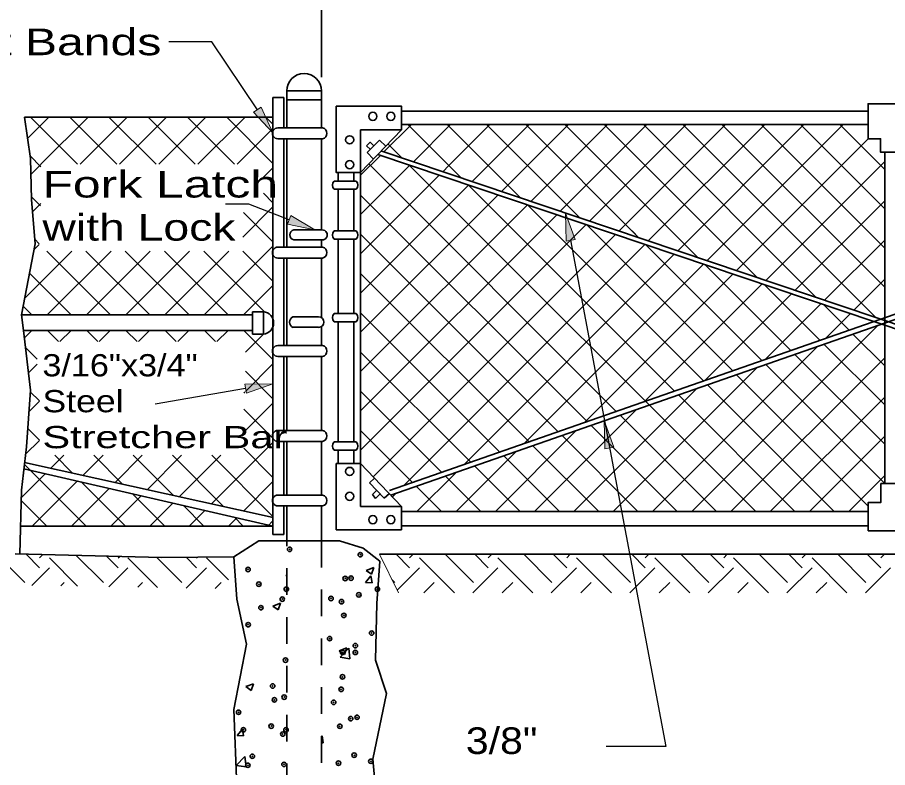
# Model space of a CAD drawing. Extents: x 36.5 to 71.8, y 27 to 49.
# Drawn here: x 57.262 to 61.181, y 41.984 to 45.363 of the extents above; entities that cross this region are included whole.
import ezdxf

# ---------------------------------------------------------------- set-up
doc = ezdxf.new("R2010")
doc.units = 0
doc.header["$LTSCALE"] = 0.04
doc.header["$PDMODE"] = 32
doc.header["$PDSIZE"] = 0.02
doc.linetypes.add('MEDIUM_DASHED', pattern=[4.5, 3, -1.5])
for name, color, linetype, lineweight in [('1', 7, 'Continuous', 35), ('2', 7, 'MEDIUM_DASHED', 35), ('3', 7, 'Continuous', 13), ('4', 7, 'Continuous', 35), ('6', 7, 'Continuous', 13)]:
    doc.layers.add(name, color=color, linetype=linetype, lineweight=lineweight)

msp = doc.modelspace()

# ---------------------------------------------------------------- hatches: boundary and pattern name
at = {"layer": '3'}
for points in [[(58.36017, 44.95908), (58.32575, 44.93583), (58.41283, 44.84383), (58.41283, 44.84383)], [(59.7325, 44.35525), (59.77358, 44.363), (59.72992, 44.482), (59.72992, 44.482)], [(58.49283, 44.4705), (58.47767, 44.43167), (58.60175, 44.40575), (58.60175, 44.40575)], [(58.28617, 43.71158), (58.29317, 43.67058), (58.41283, 43.71242), (58.41283, 43.71242)], [(59.90683, 43.42025), (59.94775, 43.42792), (59.90417, 43.54692), (59.90417, 43.54692)]]:
    msp.add_hatch(color=256, dxfattribs=at).paths.add_polyline_path(points)

# ---------------------------------------------------------------- linework, layer by layer
at = {"layer": '1'}
for p, q in [((58.63083, 45.09475), (58.63083, 46.21133)), ((58.47458, 44.86567), (58.47458, 45.03225)), ((58.47458, 45.03225), (58.63083, 45.03225)), ((58.63083, 44.86567), (58.63083, 45.03225)), ((58.41283, 45.00217), (58.41283, 43.03458)), ((58.4615, 45.00217), (58.41283, 45.00217)), ((58.4615, 44.86567), (58.4615, 45.00217)), ((58.47458, 44.99242), (58.63083, 44.99242)), ((57.29367, 44.914), (57.32017, 44.72833)), ((58.41283, 44.914), (57.29367, 44.914)), ((57.30733, 44.81825), (57.40308, 44.914)), ((57.53242, 44.70192), (57.32042, 44.914)), ((57.36783, 44.70192), (57.57983, 44.914)), ((57.70925, 44.70192), (57.49717, 44.914)), ((57.54458, 44.70192), (57.75658, 44.914)), ((57.886, 44.70192), (57.674, 44.914)), ((57.72133, 44.70192), (57.93342, 44.914)), ((58.06275, 44.70192), (57.85075, 44.914)), ((57.89808, 44.70192), (58.11017, 44.914)), ((58.23958, 44.70192), (58.0275, 44.914)), ((58.07492, 44.70192), (58.28692, 44.914)), ((58.41283, 44.7055), (58.20433, 44.914)), ((58.41283, 44.88225), (58.38108, 44.914)), ((61.093, 44.94025), (58.99167, 44.94025)), ((61.093, 44.88042), (58.99167, 44.88042)), ((58.25167, 44.70192), (58.41283, 44.86308)), ((58.63642, 44.86567), (58.43508, 44.86567)), ((58.99167, 44.85758), (58.80758, 44.66442)), ((58.63642, 44.81633), (58.43508, 44.81633)), ((58.4615, 44.3285), (58.4615, 44.81633)), ((58.47458, 44.3285), (58.47458, 44.81633)), ((58.63083, 44.40575), (58.63083, 44.81633)), ((58.89217, 44.80958), (58.83692, 44.754)), ((58.92033, 44.78275), (58.89217, 44.80958)), ((58.93683, 43.2315), (63.42567, 44.79858)), ((58.85125, 44.76842), (58.83442, 44.785)), ((58.83692, 44.754), (58.86508, 44.72475)), ((58.899, 44.76158), (63.43617, 43.23525)), ((58.94417, 43.21042), (63.44383, 44.78125)), ((61.16758, 43.2635), (61.16758, 44.75583)), ((57.36717, 44.69042), (57.31867, 44.739)), ((57.32017, 44.72833), (57.32467, 44.54275)), ((58.88475, 44.746), (63.41933, 43.2175)), ((57.32183, 44.656), (57.36717, 44.70133)), ((58.37008, 44.6435), (58.41283, 44.68625)), ((58.70592, 44.66442), (58.70592, 44.62625)), ((58.77692, 44.66442), (58.77692, 44.62625)), ((58.80758, 44.66442), (58.80758, 43.35375)), ((58.78708, 44.62625), (58.68817, 44.62625)), ((58.41283, 44.52867), (58.37008, 44.57142)), ((58.78708, 44.589), (58.68817, 44.589)), ((58.70592, 44.589), (58.70592, 44.40158)), ((58.77692, 44.589), (58.77692, 44.40158)), ((57.36608, 44.51475), (57.32425, 44.55658)), ((57.32467, 44.54275), (57.34233, 44.34317)), ((57.3295, 44.48692), (57.36717, 44.52458)), ((58.27733, 44.374), (58.41283, 44.5095)), ((58.41283, 44.35192), (58.27967, 44.48508)), ((58.50667, 44.40575), (58.63417, 44.40575)), ((58.78708, 44.40158), (58.68817, 44.40158)), ((57.36008, 44.344), (57.34042, 44.36358)), ((58.78708, 44.36433), (58.68817, 44.36433)), ((58.70592, 44.36433), (58.70592, 44.02975)), ((58.77692, 44.36433), (58.77692, 44.02975)), ((57.34233, 44.34317), (57.28042, 44.023)), ((57.33742, 44.318), (57.36008, 44.34058)), ((58.10308, 44.023), (58.41283, 44.33275)), ((58.63642, 44.3285), (58.43508, 44.3285)), ((58.50667, 44.36117), (58.63417, 44.36117)), ((58.63083, 44.3285), (58.63083, 44.36117)), ((57.295, 44.09883), (57.5065, 44.31033)), ((57.681, 44.023), (57.39375, 44.31033)), ((57.396, 44.023), (57.68333, 44.31033)), ((57.85783, 44.023), (57.5705, 44.31033)), ((57.85783, 44.023), (57.5705, 44.31033)), ((57.57275, 44.023), (57.86008, 44.31033)), ((58.03458, 44.023), (57.74725, 44.31033)), ((57.7495, 44.023), (58.03683, 44.31033)), ((58.21133, 44.023), (57.92408, 44.31033)), ((57.92633, 44.023), (58.21358, 44.31033)), ((58.37417, 44.037), (58.10083, 44.31033)), ((58.41283, 44.17517), (58.27733, 44.31058)), ((58.63642, 44.27925), (58.43508, 44.27925)), ((58.4615, 43.885), (58.4615, 44.27925)), ((58.47458, 43.885), (58.47458, 44.27925)), ((58.63083, 44.01058), (58.63083, 44.27925)), ((57.50425, 44.023), (57.31667, 44.21067)), ((58.27983, 44.023), (58.41283, 44.15592)), ((57.3275, 44.023), (57.288, 44.0625)), ((57.28042, 44.023), (58.32108, 44.023)), ((57.28042, 44.023), (57.28925, 43.95342)), ((58.32108, 44.03758), (58.37025, 44.03758)), ((58.32108, 43.93667), (58.32108, 44.03758)), ((58.37025, 44.03758), (58.37025, 43.93667)), ((58.50217, 44.01408), (58.6185, 44.01408)), ((58.78708, 44.02975), (58.68817, 44.02975)), ((58.41492, 43.99625), (58.41283, 43.99833)), ((58.41283, 43.97917), (58.4155, 43.98183)), ((58.63083, 43.885), (58.63083, 43.97067)), ((58.78708, 43.9925), (58.68817, 43.9925)), ((58.70592, 43.9925), (58.70592, 43.45067)), ((58.77692, 43.9925), (58.77692, 43.45067)), ((57.28925, 43.95342), (58.32108, 43.95342)), ((57.28925, 43.95342), (57.32017, 43.68425)), ((57.293, 43.92008), (57.32642, 43.95342)), ((57.447, 43.9035), (57.39708, 43.95342)), ((57.45325, 43.9035), (57.50317, 43.95342)), ((57.62375, 43.9035), (57.57383, 43.95342)), ((57.63, 43.9035), (57.67992, 43.95342)), ((57.80058, 43.9035), (57.75067, 43.95342)), ((57.80683, 43.9035), (57.85667, 43.95342)), ((57.97733, 43.9035), (57.92742, 43.95342)), ((57.98358, 43.9035), (58.0335, 43.95342)), ((58.15408, 43.9035), (58.10417, 43.95342)), ((58.16033, 43.9035), (58.21025, 43.95342)), ((58.41283, 43.82158), (58.281, 43.95342)), ((58.28858, 43.855), (58.37025, 43.93667)), ((58.37025, 43.93667), (58.32108, 43.93667)), ((58.50217, 43.96717), (58.6185, 43.96717)), ((57.3505, 43.82317), (57.29817, 43.87558)), ((58.63642, 43.885), (58.43508, 43.885)), ((58.63642, 43.83575), (58.43508, 43.83575)), ((58.4615, 43.50258), (58.4615, 43.83575)), ((58.47458, 43.50258), (58.47458, 43.83575)), ((58.63083, 43.50258), (58.63083, 43.83575)), ((57.31125, 43.7615), (57.3505, 43.80075)), ((58.28858, 43.67817), (58.41283, 43.80242)), ((58.41283, 43.64483), (58.28858, 43.769)), ((57.32017, 43.68425), (57.3025, 43.429)), ((57.36125, 43.63567), (57.31967, 43.67725)), ((58.28175, 43.67133), (58.28533, 43.67492)), ((57.31342, 43.58683), (57.36125, 43.63475)), ((58.28175, 43.4945), (58.41283, 43.62558)), ((58.41283, 43.468), (58.28175, 43.59908)), ((57.36125, 43.45892), (57.30817, 43.512)), ((58.63642, 43.50258), (58.43508, 43.50258)), ((57.3025, 43.429), (57.28042, 43.23417)), ((57.29867, 43.39533), (57.36125, 43.458)), ((58.1355, 43.17158), (58.41283, 43.44883)), ((58.41283, 43.29125), (58.28175, 43.42233)), ((58.63642, 43.45325), (58.43508, 43.45325)), ((58.4615, 43.21158), (58.4615, 43.45325)), ((58.47458, 43.21158), (58.47458, 43.45325)), ((58.63083, 43.21158), (58.63083, 43.45325)), ((58.78708, 43.45067), (58.68817, 43.45067)), ((57.412, 43.33192), (57.47058, 43.3905)), ((57.51, 43.31017), (57.42967, 43.3905)), ((57.55667, 43.29983), (57.64742, 43.3905)), ((57.73708, 43.25983), (57.60642, 43.3905)), ((57.70142, 43.26775), (57.82417, 43.3905)), ((57.96425, 43.2095), (57.78317, 43.3905)), ((57.84608, 43.23567), (58.00092, 43.3905)), ((58.19133, 43.15917), (57.96, 43.3905)), ((57.99083, 43.20358), (58.17775, 43.3905)), ((58.41283, 43.1145), (58.13675, 43.3905)), ((58.78708, 43.41342), (58.68817, 43.41342)), ((58.70592, 43.41342), (58.70592, 43.35375)), ((58.77692, 43.41342), (58.77692, 43.35375)), ((57.57167, 43.07175), (57.2935, 43.34992)), ((57.29442, 43.358), (58.41325, 43.11)), ((58.698, 43.35375), (58.80758, 43.35375)), ((58.698, 43.05483), (58.698, 43.35375)), ((58.99167, 43.16058), (58.80758, 43.35375)), ((58.80758, 43.35375), (58.80758, 43.16058)), ((57.27942, 43.19933), (57.38725, 43.30717)), ((57.29117, 43.32925), (58.41283, 43.07175)), ((57.32858, 43.07175), (57.531, 43.27417)), ((57.74842, 43.07175), (57.55042, 43.26975)), ((58.28025, 43.1395), (58.41283, 43.27208)), ((58.87058, 43.28758), (58.84792, 43.267)), ((58.84792, 43.267), (58.9135, 43.19817)), ((57.28042, 43.23417), (57.2725, 42.9455)), ((57.50533, 43.07175), (57.67483, 43.24117)), ((58.86083, 43.21425), (58.88, 43.23333)), ((57.39492, 43.07175), (57.27908, 43.18758)), ((57.68217, 43.07175), (57.81858, 43.20817)), ((57.92525, 43.07175), (57.77992, 43.217)), ((58.63642, 43.21158), (58.43508, 43.21158)), ((58.86083, 43.21425), (58.87492, 43.19675)), ((58.87492, 43.19675), (58.89533, 43.21725)), ((58.9135, 43.19817), (58.93692, 43.21808)), ((57.85892, 43.07175), (57.96233, 43.17517)), ((58.102, 43.07175), (58.00933, 43.16433)), ((58.63642, 43.16233), (58.43508, 43.16233)), ((58.4615, 43.03458), (58.4615, 43.16233)), ((58.47458, 43.00542), (58.47458, 43.16233)), ((58.63083, 43.00542), (58.63083, 43.16233)), ((58.80758, 43.16058), (58.99167, 43.16058)), ((58.99167, 43.16058), (58.99167, 43.05483)), ((58.03567, 43.07175), (58.10608, 43.14217)), ((58.2125, 43.07175), (58.24983, 43.10917)), ((58.27875, 43.07175), (58.23883, 43.11167)), ((58.99167, 43.1375), (61.09358, 43.1375)), ((57.276, 43.07175), (58.41283, 43.07175)), ((58.38925, 43.07175), (58.41283, 43.09525)), ((58.99167, 43.07317), (61.09358, 43.07317)), ((58.41283, 43.03458), (58.4615, 43.03458)), ((58.99167, 43.05483), (58.698, 43.05483)), ((58.23708, 42.93325), (58.34958, 43.00542)), ((58.34958, 43.00542), (58.51208, 43.00542)), ((58.51208, 43.00542), (58.71208, 43.00542)), ((58.71208, 43.00542), (58.81833, 42.97258)), ((58.81833, 42.97258), (58.89333, 42.91358)), ((58.24958, 42.74317), (58.23708, 42.93325)), ((58.89333, 42.91358), (58.88083, 42.72342)), ((58.29333, 42.53992), (58.24958, 42.74317)), ((58.88083, 42.72342), (58.87458, 42.46775)), ((58.23708, 42.24483), (58.29333, 42.53992)), ((58.87458, 42.46775), (58.92458, 42.31692)), ((58.92458, 42.31692), (58.86208, 42.02192)), ((58.24958, 41.89733), (58.23708, 42.24483)), ((58.86208, 42.02192), (58.91208, 41.51708))]:
    msp.add_line(p, q, dxfattribs=at)
at = {"layer": '1', "lineweight": 25}
for p, q in [((57.36175, 42.88392), (57.30083, 42.94483)), ((57.36175, 42.92808), (57.37675, 42.94308)), ((57.53292, 42.80117), (57.40592, 42.92808)), ((57.649, 42.81758), (57.52692, 42.93967)), ((57.71525, 42.88392), (57.66258, 42.93658)), ((57.71525, 42.92808), (57.72242, 42.93525)), ((57.89292, 42.79467), (57.7595, 42.92808)), ((58.00258, 42.81758), (57.88875, 42.93142)), ((58.06883, 42.88392), (58.02108, 42.93167)), ((58.06883, 42.92808), (58.07283, 42.93208)), ((58.21217, 42.829), (58.113, 42.92808)), ((59.02825, 42.88392), (58.96758, 42.94458)), ((59.02825, 42.92808), (59.04475, 42.94458)), ((59.23, 42.77058), (59.0725, 42.92808)), ((59.3155, 42.81758), (59.18858, 42.94458)), ((59.38183, 42.88392), (59.32117, 42.94458)), ((59.38183, 42.92808), (59.39825, 42.94458)), ((59.5835, 42.77058), (59.426, 42.92808)), ((59.66908, 42.81758), (59.54217, 42.94458)), ((59.73542, 42.88392), (59.67475, 42.94458)), ((59.73542, 42.92808), (59.75183, 42.94458)), ((59.93708, 42.77058), (59.77958, 42.92808)), ((60.02267, 42.81758), (59.89567, 42.94458)), ((60.08892, 42.88392), (60.02825, 42.94458)), ((60.08892, 42.92808), (60.10542, 42.94458)), ((60.29067, 42.77058), (60.13317, 42.92808)), ((60.37617, 42.81758), (60.24925, 42.94458)), ((60.4425, 42.88392), (60.38183, 42.94458)), ((60.4425, 42.92808), (60.45892, 42.94458)), ((60.64417, 42.77058), (60.48667, 42.92808)), ((60.72975, 42.81758), (60.60283, 42.94458)), ((60.796, 42.88392), (60.73542, 42.94458)), ((60.796, 42.92808), (60.8125, 42.94458)), ((60.99775, 42.77058), (60.84025, 42.92808)), ((61.08333, 42.81758), (60.95633, 42.94458)), ((61.14958, 42.88392), (61.08892, 42.94458)), ((61.14958, 42.92808), (61.16608, 42.94458)), ((57.29542, 42.81758), (57.22642, 42.88658)), ((57.32683, 42.80483), (57.40592, 42.88392)), ((57.67417, 42.79858), (57.7595, 42.88392)), ((58.0215, 42.79233), (58.113, 42.88392)), ((58.97183, 42.78325), (59.0725, 42.88392)), ((59.31267, 42.77058), (59.426, 42.88392)), ((59.66625, 42.77058), (59.77958, 42.88392)), ((60.01983, 42.77058), (60.13317, 42.88392)), ((60.37333, 42.77058), (60.48667, 42.88392)), ((60.72692, 42.77058), (60.84025, 42.88392)), ((61.0805, 42.77058), (61.19375, 42.88392)), ((57.45708, 42.8025), (57.47225, 42.81758)), ((57.80442, 42.79625), (57.82575, 42.81758)), ((58.15175, 42.79), (58.17933, 42.81758)), ((58.962, 42.81758), (58.94783, 42.83175)), ((59.09175, 42.77058), (59.13875, 42.81758)), ((59.44525, 42.77058), (59.49233, 42.81758)), ((59.79883, 42.77058), (59.84583, 42.81758)), ((60.15242, 42.77058), (60.19942, 42.81758)), ((60.50592, 42.77058), (60.553, 42.81758)), ((60.8595, 42.77058), (60.9065, 42.81758))]:
    msp.add_line(p, q, dxfattribs=at)
at = {"layer": '1'}
for points in [[(58.80758, 44.85758), (58.99167, 44.85758), (58.99167, 44.96333), (58.698, 44.96333), (58.698, 44.66442), (58.80758, 44.66442)], [(61.32367, 44.82075), (61.32367, 44.97433), (61.093, 44.97433), (61.093, 44.81633), (61.14925, 44.81633), (61.14925, 44.75583), (61.27167, 44.75583), (61.27167, 44.82075)], [(61.09358, 43.05008), (61.33233, 43.05008), (61.33233, 43.17842), (61.27825, 43.17842), (61.27825, 43.2635), (61.15067, 43.2635), (61.15067, 43.17842), (61.09358, 43.17842)]]:
    msp.add_lwpolyline(points, close=True, dxfattribs=at)
msp.add_lwpolyline([(58.86692, 44.78417), (58.85008, 44.80083), (58.83442, 44.785)], dxfattribs=at)
for centre in [(58.86233, 44.91742), (58.94342, 44.91742), (58.75783, 44.81208), (58.75783, 44.70017), (58.75783, 43.318), (58.75783, 43.20608), (58.86233, 43.10083), (58.94342, 43.10083)]:
    msp.add_circle(centre, 0.0184, dxfattribs=at)
for centre, radius, start, end in [((58.55275, 45.03225), 0.07812, 0, 180), ((58.43467, 44.841), 0.02464, 88.93646, 271.06354), ((58.6305, 44.841), 0.02532, 283.36587, 76.63412), ((58.70675, 44.60758), 0.02634, 135, 225), ((58.76842, 44.60758), 0.02634, 315, 45), ((58.51117, 44.38342), 0.02273, 101.29569, 258.7043), ((58.63492, 44.38342), 0.0223, 268.04269, 91.95731), ((58.70675, 44.383), 0.02634, 135, 225), ((58.76842, 44.383), 0.02634, 315, 45), ((58.43467, 44.30383), 0.02464, 88.93646, 271.06354), ((58.6305, 44.30383), 0.02532, 283.36587, 76.63412), ((58.36508, 43.98708), 0.05071, 275.82289, 84.1771), ((58.51283, 43.99058), 0.02575, 114.33022, 245.66978), ((58.6185, 43.99058), 0.02346, 270, 90), ((58.70675, 44.01108), 0.02634, 135, 225), ((58.76842, 44.01108), 0.02634, 315, 45), ((58.43467, 43.86042), 0.02464, 88.93646, 271.06354), ((58.6305, 43.86042), 0.02532, 283.36587, 76.63412), ((58.43467, 43.47792), 0.02464, 88.93646, 271.06354), ((58.6305, 43.47792), 0.02532, 283.36587, 76.63412), ((58.70675, 43.432), 0.02634, 135, 225), ((58.76842, 43.432), 0.02634, 315, 45), ((58.43467, 43.18692), 0.02464, 88.93646, 271.06354), ((58.6305, 43.18692), 0.02532, 283.36587, 76.63412)]:
    msp.add_arc(centre, radius, start, end, dxfattribs=at)
at = {"layer": '2'}
for p, q in [((58.47458, 41.22158), (58.47458, 43.00542)), ((58.63083, 43.00542), (58.63083, 41.22158))]:
    msp.add_line(p, q, dxfattribs=at)
at = {"layer": '3', "lineweight": 25}
for p, q in [((58.13717, 45.25308), (57.94425, 45.25308)), ((58.343, 44.9475), (58.13717, 45.25308)), ((58.30367, 44.52183), (58.1985, 44.52183)), ((58.48525, 44.45108), (58.30367, 44.52183)), ((58.28967, 43.69108), (57.88292, 43.6205))]:
    msp.add_line(p, q, dxfattribs=at)
at = {"layer": '3'}
for points in [[(58.36017, 44.95908), (58.32575, 44.93583), (58.41283, 44.84383), (58.41283, 44.84383)], [(59.7325, 44.35525), (59.77358, 44.363), (59.72992, 44.482), (59.72992, 44.482)], [(58.49283, 44.4705), (58.47767, 44.43167), (58.60175, 44.40575), (58.60175, 44.40575)], [(58.28617, 43.71158), (58.29317, 43.67058), (58.41283, 43.71242), (58.41283, 43.71242)], [(59.90683, 43.42025), (59.94775, 43.42792), (59.90417, 43.54692), (59.90417, 43.54692)]]:
    msp.add_lwpolyline(points, close=True, dxfattribs=at)
at = {"layer": '3', "lineweight": 25}
msp.add_lwpolyline([(59.75308, 44.35917), (60.18167, 42.07892), (59.91375, 42.07892)], dxfattribs=at)
at = {"layer": '4', "lineweight": 13}
for p, q in [((58.91258, 44.757), (59.03608, 44.88042)), ((58.99483, 44.72933), (58.93058, 44.7935)), ((58.80758, 44.65192), (58.89733, 44.74175)), ((59.17717, 44.668), (59.20508, 44.69583)), ((59.26125, 44.63975), (59.20508, 44.69583)), ((60.06042, 44.37083), (60.03008, 44.40117)), ((61.00733, 43.95425), (60.89225, 44.06933)), ((59.17242, 43.1375), (59.05933, 43.25058)), ((58.95042, 43.20383), (58.96392, 43.21725)), ((58.892, 42.94458), (58.97808, 42.77058))]:
    msp.add_line(p, q, dxfattribs=at)
at = {"layer": '4'}
for p, q in [((59.20508, 44.69583), (59.0205, 44.88042)), ((59.04492, 44.7125), (59.21283, 44.88042)), ((59.52758, 44.55008), (59.19725, 44.88042)), ((59.20508, 44.69583), (59.38967, 44.88042)), ((59.30942, 44.6235), (59.56642, 44.88042)), ((59.794, 44.4605), (59.374, 44.88042)), ((59.44175, 44.579), (59.74317, 44.88042)), ((60.06042, 44.37083), (59.55083, 44.88042)), ((59.574, 44.5345), (59.92, 44.88042)), ((59.70625, 44.49), (60.09675, 44.88042)), ((60.32675, 44.28125), (59.72758, 44.88042)), ((59.83858, 44.4455), (60.2735, 44.88042)), ((60.59317, 44.19167), (59.90433, 44.88042)), ((59.97083, 44.401), (60.45025, 44.88042)), ((60.85958, 44.102), (60.08117, 44.88042)), ((60.10308, 44.3565), (60.62708, 44.88042)), ((60.23542, 44.312), (60.80383, 44.88042)), ((61.12592, 44.01242), (60.25792, 44.88042)), ((60.36767, 44.2675), (60.98058, 44.88042)), ((61.16758, 44.14758), (60.43467, 44.88042)), ((61.16758, 44.32433), (60.61142, 44.88042)), ((61.16758, 44.50108), (60.78825, 44.88042)), ((61.16758, 44.67792), (60.965, 44.88042)), ((60.49992, 44.223), (61.09325, 44.81633)), ((58.80758, 44.47517), (59.02958, 44.69717)), ((59.959, 43.58833), (58.84433, 44.703)), ((60.58658, 43.1375), (59.02825, 44.69583)), ((60.63225, 44.1785), (61.16758, 44.71383)), ((58.80758, 44.29842), (59.16175, 44.65258)), ((58.80758, 44.12158), (59.294, 44.608)), ((60.22108, 43.67983), (59.29233, 44.60858)), ((58.80758, 43.94483), (59.42617, 44.5635)), ((59.828, 43.54258), (58.80758, 44.563)), ((58.80758, 43.76808), (59.55842, 44.51892)), ((60.35217, 43.72558), (59.559, 44.51867)), ((60.7645, 44.134), (61.16758, 44.53708)), ((58.80758, 43.59125), (59.69058, 44.47433)), ((58.80758, 43.4145), (59.82283, 44.42975)), ((60.48317, 43.77133), (59.82567, 44.42883)), ((59.697, 43.49683), (58.80758, 44.38625)), ((58.86417, 43.29433), (59.95508, 44.38525)), ((59.00017, 43.25358), (60.08725, 44.34067)), ((60.61417, 43.81708), (60.09233, 44.33892)), ((60.89675, 44.0895), (61.16758, 44.36033)), ((59.27175, 43.34842), (60.2195, 44.29608)), ((59.54342, 43.44325), (60.35167, 44.2515)), ((60.74525, 43.86283), (60.359, 44.24908)), ((59.56592, 43.45108), (58.80758, 44.2095)), ((59.815, 43.538), (60.48392, 44.20692)), ((61.02908, 44.045), (61.16758, 44.1835)), ((60.08658, 43.63283), (60.61608, 44.16242)), ((60.87625, 43.9085), (60.62567, 44.15917)), ((60.35817, 43.72767), (60.74833, 44.11783)), ((60.62975, 43.8225), (60.8805, 44.07325)), ((59.43492, 43.40533), (58.80758, 44.03267)), ((60.90133, 43.91733), (61.01275, 44.02867)), ((60.29833, 43.1375), (61.13667, 43.97583)), ((61.16758, 43.794), (61.02483, 43.93675)), ((59.30392, 43.35958), (58.80758, 43.85592)), ((60.12158, 43.1375), (60.86508, 43.881)), ((61.16758, 43.61725), (60.89375, 43.891)), ((60.47517, 43.1375), (61.16758, 43.83)), ((61.16758, 43.44042), (60.76275, 43.84525)), ((59.94483, 43.1375), (60.59342, 43.78617)), ((61.16758, 43.26367), (60.63175, 43.7995)), ((61.09358, 43.16083), (60.50067, 43.75375)), ((60.94017, 43.1375), (60.36967, 43.70808)), ((59.17283, 43.31383), (58.80758, 43.67917)), ((59.768, 43.1375), (60.32183, 43.69133)), ((60.76342, 43.1375), (60.23858, 43.66233)), ((60.65192, 43.1375), (61.16758, 43.65317)), ((59.59125, 43.1375), (60.05025, 43.59658)), ((60.40983, 43.1375), (59.97658, 43.57083)), ((59.04183, 43.26808), (58.80758, 43.50233)), ((59.4145, 43.1375), (59.77867, 43.50175)), ((60.23308, 43.1375), (59.8455, 43.52508)), ((60.05625, 43.1375), (59.7145, 43.47933)), ((60.82867, 43.1375), (61.16758, 43.47642)), ((59.8795, 43.1375), (59.58342, 43.43358)), ((59.23767, 43.1375), (59.50708, 43.40692)), ((59.70275, 43.1375), (59.45242, 43.38783)), ((59.06092, 43.1375), (59.2355, 43.31208)), ((59.52592, 43.1375), (59.32142, 43.34208)), ((59.34917, 43.1375), (59.19033, 43.29633)), ((61.0055, 43.1375), (61.16758, 43.29967)), ((57.91233, 42.93092), (57.25108, 42.946)), ((58.23708, 42.93325), (57.91233, 42.93092)), ((58.832, 42.87225), (58.867, 42.88567)), ((58.85683, 42.8555), (58.867, 42.88567)), ((58.47067, 42.84967), (58.47458, 42.85433)), ((58.47067, 42.84967), (58.47458, 42.84933)), ((58.82933, 42.81825), (58.85342, 42.847)), ((58.832, 42.87225), (58.85683, 42.8555)), ((58.85925, 42.81567), (58.85342, 42.847)), ((58.82933, 42.81825), (58.85917, 42.81567)), ((58.41183, 42.711), (58.44683, 42.72442)), ((58.43675, 42.69425), (58.44683, 42.72442)), ((58.41183, 42.711), (58.43675, 42.69425)), ((58.71033, 42.50967), (58.74533, 42.52308)), ((58.71492, 42.4805), (58.75383, 42.52108)), ((58.73517, 42.49292), (58.74533, 42.52308)), ((58.75942, 42.47367), (58.75392, 42.52108)), ((58.71033, 42.50967), (58.73517, 42.49292)), ((58.71492, 42.4805), (58.75942, 42.47367)), ((58.29017, 42.34842), (58.32517, 42.36183)), ((58.29017, 42.34842), (58.31508, 42.33167)), ((58.31508, 42.33167), (58.32525, 42.36183)), ((58.25083, 42.12883), (58.27492, 42.15758)), ((58.25083, 42.12883), (58.28067, 42.12625)), ((58.28075, 42.12625), (58.27492, 42.15758)), ((58.63083, 42.123), (58.63358, 42.12617)), ((58.63083, 42.09558), (58.63933, 42.09483)), ((58.63933, 42.09483), (58.63358, 42.12617)), ((58.24758, 41.9935), (58.2865, 42.03408))]:
    msp.add_line(p, q, dxfattribs=at)
for points in [[(62.198, 42.94458), (61.59017, 42.94458), (60.98225, 42.94458), (58.892, 42.94458)], [(58.24758, 41.9935), (58.29208, 41.98658), (58.28658, 42.03408)]]:
    msp.add_lwpolyline(points, dxfattribs=at)
for p in [(58.4875, 42.96708), (58.80575, 42.94275), (58.30058, 42.87625), (58.73808, 42.83583), (58.76442, 42.83725), (58.34917, 42.80992), (58.47283, 42.78725), (58.883, 42.78733), (58.67425, 42.74558), (58.79942, 42.762), (58.45458, 42.74275), (58.7215, 42.73142), (58.35842, 42.704), (58.732, 42.66933), (58.301, 42.62742), (58.85725, 42.58975), (58.66783, 42.56483), (58.7835, 42.53317), (58.72592, 42.50292), (58.78358, 42.5025), (58.46925, 42.46775), (58.72567, 42.39258), (58.41117, 42.35117), (58.71983, 42.3365), (58.41925, 42.289), (58.46317, 42.30125), (58.68617, 42.27767), (58.25775, 42.23308), (58.76292, 42.20417), (58.79158, 42.2105), (58.40475, 42.17042), (58.71375, 42.17), (58.27958, 42.15392), (58.45708, 42.13483), (58.47133, 42.15408), (58.77842, 42.03967), (58.31975, 42.03483), (58.70767, 42.00358), (58.85358, 42.01225), (58.29958, 41.99425), (58.46258, 41.99817)]:
    msp.add_point(p, dxfattribs=at)
at = {"layer": '6'}
msp.add_line((58.63083, 45.03225), (58.63092, 45.03225), dxfattribs=at)

# ---------------------------------------------------------------- texts
at = {"layer": '3'}
for s, height, width, p in [('Post Bands', 0.12, 1.35, (56.80217, 45.193)), ('Fork Latch', 0.12, 1.4, (57.37442, 44.55192)), ('with Lock', 0.12, 1.3, (57.37442, 44.35767)), ('3/16"x3/4"', 0.1, 1.15, (57.37442, 43.74633)), ('Steel', 0.1, 1.2, (57.37442, 43.5845)), ('Stretcher Bar', 0.1, 1.4, (57.37442, 43.42258)), ('3/8"', 0.12, 1.15, (59.2815, 42.045))]:
    msp.add_text(s, height=height, dxfattribs=dict(at, width=width)).set_placement(p)

doc.saveas('drawing.dxf')
